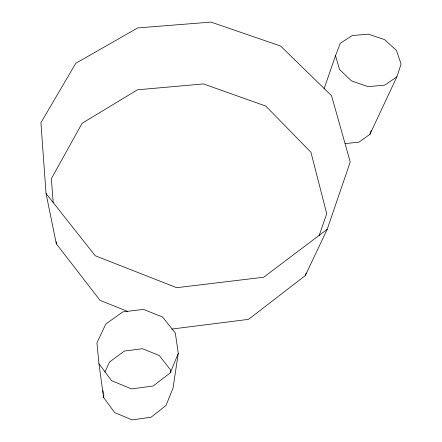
<?xml version="1.0" encoding="UTF-8"?>
<svg xmlns="http://www.w3.org/2000/svg" width="442" height="442" viewBox="0 0 442 442"><rect width="100%" height="100%" fill="white"/><g stroke="black" fill="none" stroke-linecap="round" stroke-linejoin="round"><path stroke-width="0.66" d="M178.281 353.362L173.037 388.098L165.982 405.513L150.993 417.259L132.114 419.9L114.693 412.607L103.616 397.518L98.953 363.716L96.942 342.953L105.749 324.085L122.716 311.925L143.379 309.383L162.529 317.013L175.319 332.981L178.281 353.362L170.275 372.849L153.153 385.993L131.534 388.916L111.588 380.673L98.953 363.716M345.285 143.556L358.937 142.18L369.915 134.318L396.905 76.77L401.082 64.04L396.474 50.465L384.523 39.603L368.429 34.178L352.296 35.526L340.252 43.349L335.506 55.736L324.052 88.903M369.915 134.318L371.175 130.545M171.811 329.069L248.564 319.356L305.3 275.581L327.207 229.315L350.23 161.993L331.561 95.721L280.593 46.04L211.022 22.1L137.644 27.94L75.781 63.294L40.918 122.694L46.04 193.513L56.349 243.829L100.058 300.378L127.605 311.395M305.3 275.581L306.201 272.979M319.052 235.851L326.721 213.701L310.964 152.319L265.813 106.08L203.442 83.925L137.49 89.803L82.129 123.252L51.36 178.656L53.2 202.668M104.931 372.07L109.478 362.031L124.351 351.058L142.495 348.716L159.308 355.534L170.502 369.844L170.877 372.551M327.207 229.315L263.67 277.233L176.667 287.698L95.218 255.741L46.04 193.513M396.905 76.77L384.849 85.118L368.147 86.654L351.484 80.892L339.539 69.504L335.506 55.736M102.947 390.651L103.218 393.397M103.351 394.772L103.616 397.518M56.195 241.768L56.349 243.829"/></g></svg>
